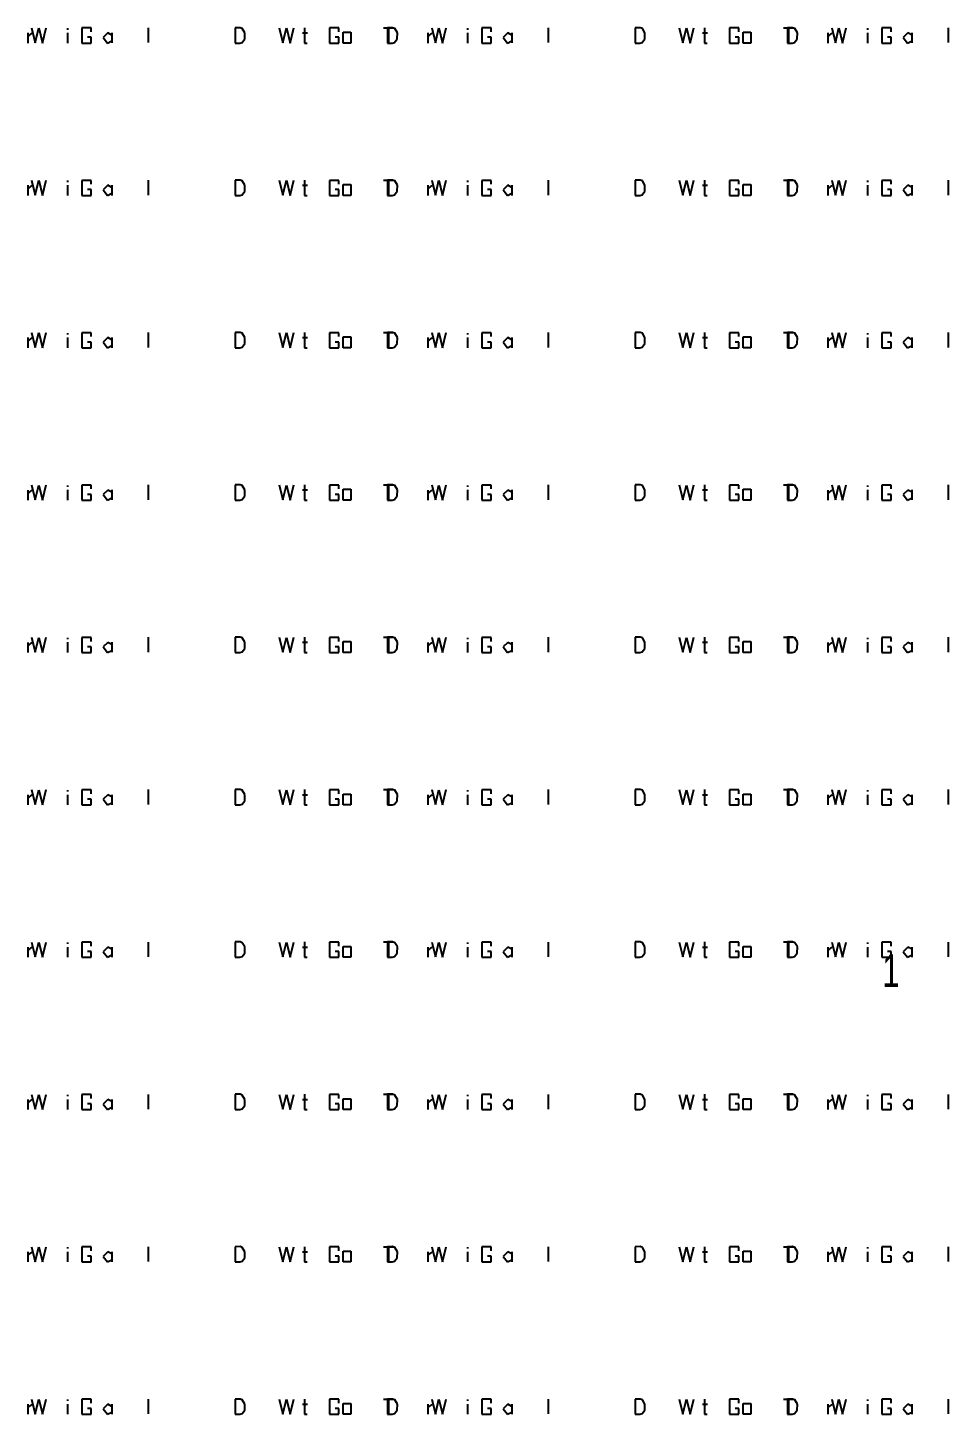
# Model space of a CAD drawing. Header units: millimetres. Extents: x 25 to 194, y 9 to 271.
# Drawn here: x 115.4 to 194.4, y 9.3 to 128.3 of the extents above; entities that cross this region are included whole.
import ezdxf

# ---------------------------------------------------------------- set-up
doc = ezdxf.new("R2010")
doc.units = ezdxf.units.MM
doc.layers.add('Z_entity', color=7, linetype='Continuous')
doc.layers.add('Z_text', color=7, linetype='Continuous')
doc.styles.get("Standard").update_dxf_attribs({"font": 'txt', "height": 1})

msp = doc.modelspace()

# ---------------------------------------------------------------- linework, layer by layer
at = {"color": 28, "true_color": 0x0a0a0a}
for p, q in [((133.59, 128.3), (133.16, 128.3)), ((133.16, 128.3), (133.16, 126.99)), ((133.78, 128.23), (133.59, 128.3)), ((134.01, 127.87), (133.78, 128.23)), ((133.78, 127.04), (134, 127.34)), ((134, 127.34), (134.01, 127.87)), ((136.96, 128.29), (137.27, 127.01)), ((137.27, 127.01), (137.58, 128.28)), ((137.58, 128.28), (137.89, 126.99)), ((137.89, 126.99), (138.2, 128.29)), ((138.94, 127.86), (139.39, 127.86)), ((139.13, 128.3), (139.13, 126.99)), ((142.07, 128.28), (141.28, 128.28)), ((141.28, 128.28), (141.28, 126.99)), ((142.07, 127.48), (141.75, 127.48)), ((142.06, 127.95), (142.07, 128.28)), ((142.06, 126.99), (142.07, 127.48)), ((142.43, 127.92), (143.1, 127.92)), ((142.43, 126.99), (142.43, 127.92)), ((143.1, 127.92), (143.1, 126.99)), ((146.66, 128.3), (146.23, 128.3)), ((146.23, 128.3), (146.23, 126.99)), ((146.86, 128.23), (146.66, 128.3)), ((146.85, 127.04), (147.08, 127.34)), ((147.09, 127.87), (146.86, 128.23)), ((147.08, 127.34), (147.09, 127.87)), ((150.04, 128.29), (150.35, 127.01)), ((150.35, 127.01), (150.66, 128.28)), ((150.66, 128.28), (150.97, 126.99)), ((150.97, 126.99), (151.28, 128.29)), ((155.14, 128.28), (154.35, 128.28)), ((154.35, 128.28), (154.35, 126.99)), ((155.14, 127.48), (154.83, 127.48)), ((155.13, 127.95), (155.14, 128.28)), ((155.13, 126.99), (155.14, 127.48)), ((133.16, 126.99), (133.58, 126.99)), ((133.58, 126.99), (133.78, 127.04)), ((139.13, 126.99), (139.34, 126.99)), ((141.28, 126.99), (142.06, 126.99)), ((143.1, 126.99), (142.43, 126.99)), ((146.23, 126.99), (146.65, 126.99)), ((146.65, 126.99), (146.85, 127.04)), ((154.35, 126.99), (155.13, 126.99)), ((115.71, 115.22), (116.02, 113.93)), ((116.02, 113.93), (116.33, 115.21)), ((116.33, 115.21), (116.64, 113.92)), ((116.64, 113.92), (116.95, 115.22)), ((120.82, 115.2), (120.03, 115.2)), ((120.03, 115.2), (120.03, 113.92)), ((120.82, 114.41), (120.51, 114.41)), ((120.81, 114.87), (120.82, 115.2)), ((120.81, 113.92), (120.82, 114.41)), ((120.03, 113.92), (120.81, 113.92)), ((167.91, 102.16), (167.48, 102.15)), ((167.48, 102.15), (167.48, 100.84)), ((168.11, 102.08), (167.91, 102.16)), ((168.1, 100.9), (168.33, 101.2)), ((168.33, 101.72), (168.11, 102.08)), ((168.33, 101.2), (168.33, 101.72)), ((171.28, 102.14), (171.59, 100.86)), ((171.59, 100.86), (171.9, 102.14)), ((171.9, 102.14), (172.21, 100.85)), ((172.21, 100.85), (172.52, 102.14)), ((173.26, 101.71), (173.71, 101.71)), ((173.45, 102.15), (173.45, 100.84)), ((176.39, 102.13), (175.6, 102.13)), ((175.6, 102.13), (175.6, 100.84)), ((176.39, 101.33), (176.08, 101.33)), ((176.38, 101.8), (176.39, 102.13)), ((176.38, 100.84), (176.39, 101.33)), ((176.75, 101.77), (177.43, 101.77)), ((176.75, 100.84), (176.75, 101.77)), ((177.43, 101.77), (177.43, 100.84)), ((180.56, 102.15), (180.55, 100.84)), ((180.98, 102.16), (180.56, 102.15)), ((181.18, 102.08), (180.98, 102.16)), ((181.17, 100.9), (181.4, 101.2)), ((181.41, 101.72), (181.18, 102.08)), ((181.4, 101.2), (181.41, 101.72)), ((184.36, 102.14), (184.67, 100.86)), ((184.67, 100.86), (184.98, 102.14)), ((184.98, 102.14), (185.29, 100.85)), ((185.29, 100.85), (185.6, 102.14)), ((189.46, 102.13), (188.67, 102.13)), ((188.67, 102.13), (188.67, 100.84)), ((189.46, 101.33), (189.15, 101.33)), ((189.45, 101.8), (189.46, 102.13)), ((189.45, 100.84), (189.46, 101.33)), ((167.48, 100.84), (167.9, 100.84)), ((167.9, 100.84), (168.1, 100.9)), ((173.45, 100.84), (173.66, 100.84)), ((175.6, 100.84), (176.38, 100.84)), ((177.43, 100.84), (176.75, 100.84)), ((180.55, 100.84), (180.97, 100.84)), ((180.97, 100.84), (181.17, 100.9)), ((188.67, 100.84), (189.45, 100.84)), ((133.59, 89.08), (133.16, 89.08)), ((133.16, 89.08), (133.16, 87.77)), ((133.78, 89.01), (133.59, 89.08)), ((134.01, 88.65), (133.78, 89.01)), ((133.78, 87.82), (134, 88.13)), ((134, 88.13), (134.01, 88.65)), ((136.96, 89.07), (137.27, 87.79)), ((137.27, 87.79), (137.58, 89.06)), ((137.58, 89.06), (137.89, 87.77)), ((137.89, 87.77), (138.2, 89.07)), ((138.94, 88.64), (139.39, 88.64)), ((139.13, 89.08), (139.13, 87.77)), ((142.07, 89.06), (141.28, 89.06)), ((141.28, 89.06), (141.28, 87.77)), ((142.07, 88.26), (141.75, 88.26)), ((142.06, 88.73), (142.07, 89.06)), ((142.06, 87.77), (142.07, 88.26)), ((142.43, 88.7), (143.1, 88.7)), ((142.43, 87.77), (142.43, 88.7)), ((143.1, 88.7), (143.1, 87.77)), ((146.66, 89.08), (146.23, 89.08)), ((146.23, 89.08), (146.23, 87.77)), ((146.86, 89.01), (146.66, 89.08)), ((146.85, 87.82), (147.08, 88.13)), ((147.09, 88.65), (146.86, 89.01)), ((147.08, 88.13), (147.09, 88.65)), ((150.04, 89.07), (150.35, 87.79)), ((150.35, 87.79), (150.66, 89.06)), ((150.66, 89.06), (150.97, 87.77)), ((150.97, 87.77), (151.28, 89.07)), ((155.14, 89.06), (154.35, 89.06)), ((154.35, 89.06), (154.35, 87.77)), ((155.14, 88.26), (154.83, 88.26)), ((155.13, 88.73), (155.14, 89.06)), ((155.13, 87.77), (155.14, 88.26)), ((133.16, 87.77), (133.58, 87.77)), ((133.58, 87.77), (133.78, 87.82)), ((139.13, 87.77), (139.34, 87.77)), ((141.28, 87.77), (142.06, 87.77)), ((143.1, 87.77), (142.43, 87.77)), ((146.23, 87.77), (146.65, 87.77)), ((146.65, 87.77), (146.85, 87.82)), ((154.35, 87.77), (155.13, 87.77)), ((115.71, 76), (116.02, 74.71)), ((116.02, 74.71), (116.33, 75.99)), ((116.33, 75.99), (116.64, 74.7)), ((116.64, 74.7), (116.95, 76)), ((120.82, 75.99), (120.03, 75.99)), ((120.03, 75.99), (120.03, 74.7)), ((120.82, 75.19), (120.51, 75.19)), ((120.81, 75.65), (120.82, 75.99)), ((120.81, 74.7), (120.82, 75.19)), ((120.03, 74.7), (120.81, 74.7)), ((167.91, 62.94), (167.48, 62.93)), ((167.48, 62.93), (167.48, 61.62)), ((168.11, 62.87), (167.91, 62.94)), ((168.1, 61.68), (168.33, 61.98)), ((168.33, 62.5), (168.11, 62.87)), ((168.33, 61.98), (168.33, 62.5)), ((171.28, 62.93), (171.59, 61.64)), ((171.59, 61.64), (171.9, 62.92)), ((171.9, 62.92), (172.21, 61.63)), ((172.21, 61.63), (172.52, 62.93)), ((173.26, 62.49), (173.71, 62.49)), ((173.45, 62.93), (173.45, 61.62)), ((176.39, 62.91), (175.6, 62.91)), ((175.6, 62.91), (175.6, 61.62)), ((176.39, 62.12), (176.08, 62.12)), ((176.38, 62.58), (176.39, 62.91)), ((176.38, 61.62), (176.39, 62.12)), ((176.75, 62.55), (177.43, 62.55)), ((176.75, 61.62), (176.75, 62.55)), ((177.43, 62.55), (177.43, 61.62)), ((180.56, 62.93), (180.55, 61.62)), ((180.98, 62.94), (180.56, 62.93)), ((181.18, 62.87), (180.98, 62.94)), ((181.17, 61.68), (181.4, 61.98)), ((181.41, 62.5), (181.18, 62.87)), ((181.4, 61.98), (181.41, 62.5)), ((184.36, 62.93), (184.67, 61.64)), ((184.67, 61.64), (184.98, 62.92)), ((184.98, 62.92), (185.29, 61.63)), ((185.29, 61.63), (185.6, 62.93)), ((189.46, 62.91), (188.67, 62.91)), ((188.67, 62.91), (188.67, 61.62)), ((189.46, 62.12), (189.15, 62.12)), ((189.45, 62.58), (189.46, 62.91)), ((189.45, 61.62), (189.46, 62.12)), ((167.48, 61.62), (167.9, 61.62)), ((167.9, 61.62), (168.1, 61.68)), ((173.45, 61.62), (173.66, 61.62)), ((175.6, 61.62), (176.38, 61.62)), ((177.43, 61.62), (176.75, 61.62)), ((180.55, 61.62), (180.97, 61.62)), ((180.97, 61.62), (181.17, 61.68)), ((188.67, 61.62), (189.45, 61.62)), ((133.59, 49.86), (133.16, 49.86)), ((133.16, 49.86), (133.16, 48.55)), ((133.78, 49.79), (133.59, 49.86)), ((134.01, 49.43), (133.78, 49.79)), ((133.78, 48.6), (134, 48.91)), ((134, 48.91), (134.01, 49.43)), ((136.96, 49.85), (137.27, 48.57)), ((137.27, 48.57), (137.58, 49.84)), ((137.58, 49.84), (137.89, 48.55)), ((137.89, 48.55), (138.2, 49.85)), ((138.94, 49.42), (139.39, 49.42)), ((139.13, 49.86), (139.13, 48.55)), ((142.07, 49.84), (141.28, 49.84)), ((141.28, 49.84), (141.28, 48.55)), ((142.07, 49.04), (141.75, 49.04)), ((142.06, 49.51), (142.07, 49.84)), ((142.06, 48.55), (142.07, 49.04)), ((142.43, 49.48), (143.1, 49.48)), ((142.43, 48.55), (142.43, 49.48)), ((143.1, 49.48), (143.1, 48.55)), ((146.66, 49.86), (146.23, 49.86)), ((146.23, 49.86), (146.23, 48.55)), ((146.86, 49.79), (146.66, 49.86)), ((146.85, 48.6), (147.08, 48.91)), ((147.09, 49.43), (146.86, 49.79)), ((147.08, 48.91), (147.09, 49.43)), ((150.04, 49.85), (150.35, 48.57)), ((150.35, 48.57), (150.66, 49.84)), ((150.66, 49.84), (150.97, 48.55)), ((150.97, 48.55), (151.28, 49.85)), ((155.14, 49.84), (154.35, 49.84)), ((154.35, 49.84), (154.35, 48.55)), ((155.14, 49.04), (154.83, 49.04)), ((155.13, 49.51), (155.14, 49.84)), ((155.13, 48.55), (155.14, 49.04)), ((133.16, 48.55), (133.58, 48.55)), ((133.58, 48.55), (133.78, 48.6)), ((139.13, 48.55), (139.34, 48.55)), ((141.28, 48.55), (142.06, 48.55)), ((143.1, 48.55), (142.43, 48.55)), ((146.23, 48.55), (146.65, 48.55)), ((146.65, 48.55), (146.85, 48.6)), ((154.35, 48.55), (155.13, 48.55)), ((115.71, 36.78), (116.02, 35.5)), ((116.02, 35.5), (116.33, 36.77)), ((116.33, 36.77), (116.64, 35.48)), ((116.64, 35.48), (116.95, 36.78)), ((120.82, 36.77), (120.03, 36.77)), ((120.03, 36.77), (120.03, 35.48)), ((120.82, 35.97), (120.51, 35.97)), ((120.81, 36.44), (120.82, 36.77)), ((120.81, 35.48), (120.82, 35.97)), ((120.03, 35.48), (120.81, 35.48)), ((167.91, 23.72), (167.48, 23.71)), ((167.48, 23.71), (167.48, 22.41)), ((168.11, 23.65), (167.91, 23.72)), ((168.1, 22.46), (168.33, 22.76)), ((168.33, 23.28), (168.11, 23.65)), ((168.33, 22.76), (168.33, 23.28)), ((171.28, 23.71), (171.59, 22.42)), ((171.59, 22.42), (171.9, 23.7)), ((171.9, 23.7), (172.21, 22.41)), ((172.21, 22.41), (172.52, 23.71)), ((173.26, 23.28), (173.71, 23.28)), ((173.45, 23.71), (173.45, 22.41)), ((176.39, 23.69), (175.6, 23.69)), ((175.6, 23.69), (175.6, 22.41)), ((176.39, 22.9), (176.08, 22.9)), ((176.38, 23.36), (176.39, 23.69)), ((176.38, 22.41), (176.39, 22.9)), ((176.75, 23.33), (177.43, 23.33)), ((176.75, 22.41), (176.75, 23.33)), ((177.43, 23.33), (177.43, 22.41)), ((180.56, 23.71), (180.55, 22.41)), ((180.98, 23.72), (180.56, 23.71)), ((181.18, 23.65), (180.98, 23.72)), ((181.17, 22.46), (181.4, 22.76)), ((181.41, 23.28), (181.18, 23.65)), ((181.4, 22.76), (181.41, 23.28)), ((184.36, 23.71), (184.67, 22.42)), ((184.67, 22.42), (184.98, 23.7)), ((184.98, 23.7), (185.29, 22.41)), ((185.29, 22.41), (185.6, 23.71)), ((189.46, 23.69), (188.67, 23.69)), ((188.67, 23.69), (188.67, 22.41)), ((189.46, 22.9), (189.15, 22.9)), ((189.45, 23.36), (189.46, 23.69)), ((189.45, 22.41), (189.46, 22.9)), ((167.48, 22.41), (167.9, 22.41)), ((167.9, 22.41), (168.1, 22.46)), ((173.45, 22.41), (173.66, 22.41)), ((175.6, 22.41), (176.38, 22.41)), ((177.43, 22.41), (176.75, 22.41)), ((180.55, 22.41), (180.97, 22.41)), ((180.97, 22.41), (181.17, 22.46)), ((188.67, 22.41), (189.45, 22.41)), ((133.59, 10.64), (133.16, 10.64)), ((133.16, 10.64), (133.16, 9.33)), ((133.78, 10.57), (133.59, 10.64)), ((134.01, 10.21), (133.78, 10.57)), ((133.78, 9.39), (134, 9.69)), ((134, 9.69), (134.01, 10.21)), ((136.96, 10.63), (137.27, 9.35)), ((137.27, 9.35), (137.58, 10.63)), ((137.58, 10.63), (137.89, 9.33)), ((137.89, 9.33), (138.2, 10.63)), ((138.94, 10.2), (139.39, 10.2)), ((139.13, 10.64), (139.13, 9.33)), ((142.07, 10.62), (141.28, 10.62)), ((141.28, 10.62), (141.28, 9.33)), ((142.07, 9.82), (141.75, 9.82)), ((142.06, 10.29), (142.07, 10.62)), ((142.06, 9.33), (142.07, 9.82)), ((142.43, 10.26), (143.1, 10.26)), ((142.43, 9.33), (142.43, 10.26)), ((143.1, 10.26), (143.1, 9.33)), ((146.66, 10.64), (146.23, 10.64)), ((146.23, 10.64), (146.23, 9.33)), ((146.86, 10.57), (146.66, 10.64)), ((146.85, 9.39), (147.08, 9.69)), ((147.09, 10.21), (146.86, 10.57)), ((147.08, 9.69), (147.09, 10.21)), ((150.04, 10.63), (150.35, 9.35)), ((150.35, 9.35), (150.66, 10.63)), ((150.66, 10.63), (150.97, 9.33)), ((150.97, 9.33), (151.28, 10.63)), ((155.14, 10.62), (154.35, 10.62)), ((154.35, 10.62), (154.35, 9.33)), ((155.14, 9.82), (154.83, 9.82)), ((155.13, 10.29), (155.14, 10.62)), ((155.13, 9.33), (155.14, 9.82)), ((133.16, 9.33), (133.58, 9.33)), ((133.58, 9.33), (133.78, 9.39)), ((139.13, 9.33), (139.34, 9.33)), ((141.28, 9.33), (142.06, 9.33)), ((143.1, 9.33), (142.43, 9.33)), ((146.23, 9.33), (146.65, 9.33)), ((146.65, 9.33), (146.85, 9.39)), ((154.35, 9.33), (155.13, 9.33))]:
    msp.add_line(p, q, dxfattribs=at)
at = {"color": 28, "true_color": 0x0d0d0d}
for p, q in [((180.23, 128.3), (181.09, 128.3)), ((180.66, 128.3), (180.66, 126.99)), ((184.02, 127.85), (184.02, 126.99)), ((184.03, 127.56), (184.39, 127.84)), ((187.44, 127.86), (187.44, 126.99)), ((187.45, 128.13), (187.45, 128.25)), ((190.88, 127.85), (190.49, 127.46)), ((190.49, 127.46), (190.87, 126.99)), ((191.25, 127.67), (190.88, 127.85)), ((191.24, 127.86), (191.24, 127)), ((194.36, 128.29), (194.35, 127.02)), ((190.87, 126.99), (191.25, 127.18)), ((145.91, 115.22), (146.77, 115.22)), ((146.34, 115.22), (146.34, 113.92)), ((149.7, 114.78), (149.7, 113.92)), ((149.71, 114.49), (150.07, 114.76)), ((153.12, 114.78), (153.12, 113.92)), ((153.13, 115.06), (153.13, 115.18)), ((156.56, 114.78), (156.17, 114.39)), ((156.17, 114.39), (156.55, 113.92)), ((156.92, 114.6), (156.56, 114.78)), ((156.92, 114.78), (156.92, 113.92)), ((160.04, 115.22), (160.03, 113.94)), ((156.55, 113.92), (156.92, 114.1)), ((115.37, 101.71), (115.37, 100.84)), ((115.38, 101.42), (115.75, 101.69)), ((118.8, 101.71), (118.8, 100.84)), ((118.81, 101.99), (118.81, 102.1)), ((122.24, 101.71), (121.85, 101.32)), ((121.85, 101.32), (122.23, 100.84)), ((122.6, 101.52), (122.24, 101.71)), ((122.6, 101.71), (122.6, 100.85)), ((125.72, 102.15), (125.71, 100.87)), ((122.23, 100.84), (122.6, 101.03)), ((180.23, 89.08), (181.09, 89.08)), ((180.66, 89.08), (180.66, 87.77)), ((184.02, 88.63), (184.02, 87.77)), ((184.03, 88.34), (184.39, 88.62)), ((187.44, 88.64), (187.44, 87.77)), ((187.45, 88.91), (187.45, 89.03)), ((190.88, 88.63), (190.49, 88.24)), ((190.49, 88.24), (190.87, 87.77)), ((191.25, 88.45), (190.88, 88.63)), ((191.24, 88.64), (191.24, 87.78)), ((194.36, 89.07), (194.35, 87.8)), ((190.87, 87.77), (191.25, 87.96)), ((145.91, 76), (146.77, 76)), ((146.34, 76), (146.34, 74.7)), ((149.7, 75.56), (149.7, 74.7)), ((149.71, 75.27), (150.07, 75.55)), ((153.12, 75.57), (153.12, 74.7)), ((153.13, 75.84), (153.13, 75.96)), ((156.56, 75.56), (156.17, 75.17)), ((156.17, 75.17), (156.55, 74.7)), ((156.92, 75.38), (156.56, 75.56)), ((156.92, 75.57), (156.92, 74.71)), ((160.04, 76), (160.03, 74.72)), ((156.55, 74.7), (156.92, 74.88)), ((115.37, 62.49), (115.37, 61.62)), ((115.38, 62.2), (115.75, 62.47)), ((118.8, 62.49), (118.8, 61.62)), ((118.81, 62.77), (118.81, 62.88)), ((122.24, 62.49), (121.85, 62.1)), ((121.85, 62.1), (122.23, 61.62)), ((122.6, 62.3), (122.24, 62.49)), ((122.6, 62.49), (122.6, 61.63)), ((125.72, 62.93), (125.71, 61.65)), ((122.23, 61.62), (122.6, 61.81)), ((180.23, 49.86), (181.09, 49.86)), ((180.66, 49.86), (180.66, 48.55)), ((184.02, 49.41), (184.02, 48.55)), ((184.03, 49.12), (184.39, 49.4)), ((187.44, 49.42), (187.44, 48.55)), ((187.45, 49.69), (187.45, 49.81)), ((190.88, 49.41), (190.49, 49.02)), ((190.49, 49.02), (190.87, 48.55)), ((191.25, 49.23), (190.88, 49.41)), ((191.24, 49.42), (191.24, 48.56)), ((194.36, 49.85), (194.35, 48.58)), ((190.87, 48.55), (191.25, 48.74)), ((145.91, 36.79), (146.77, 36.79)), ((146.34, 36.79), (146.34, 35.48)), ((149.7, 36.34), (149.7, 35.48)), ((149.71, 36.05), (150.07, 36.33)), ((153.12, 36.35), (153.12, 35.48)), ((153.13, 36.62), (153.13, 36.74)), ((156.56, 36.34), (156.17, 35.95)), ((156.17, 35.95), (156.55, 35.48)), ((156.92, 36.16), (156.56, 36.34)), ((156.92, 36.35), (156.92, 35.49)), ((160.04, 36.78), (160.03, 35.51)), ((156.55, 35.48), (156.92, 35.67)), ((115.37, 23.27), (115.37, 22.41)), ((115.38, 22.98), (115.75, 23.25)), ((118.8, 23.27), (118.8, 22.41)), ((118.81, 23.55), (118.81, 23.66)), ((122.24, 23.27), (121.85, 22.88)), ((121.85, 22.88), (122.23, 22.41)), ((122.6, 23.09), (122.24, 23.27)), ((122.6, 23.27), (122.6, 22.41)), ((125.72, 23.71), (125.71, 22.43)), ((122.23, 22.41), (122.6, 22.59)), ((180.23, 10.64), (181.09, 10.64)), ((180.66, 10.64), (180.66, 9.33)), ((184.02, 10.2), (184.02, 9.33)), ((184.03, 9.91), (184.39, 10.18)), ((187.44, 10.2), (187.44, 9.33)), ((187.45, 10.48), (187.45, 10.59)), ((190.88, 10.2), (190.49, 9.8)), ((190.49, 9.8), (190.87, 9.33)), ((190.87, 9.33), (191.25, 9.52)), ((191.25, 10.01), (190.88, 10.2)), ((191.24, 10.2), (191.24, 9.34)), ((194.36, 10.64), (194.35, 9.36))]:
    msp.add_line(p, q, dxfattribs=at)
at = {"layer": 'Z_entity', "color": 28, "true_color": 0x0e0e0e}
for p, q in [((115.71, 128.29), (116.02, 127.01)), ((116.02, 127.01), (116.33, 128.28)), ((116.33, 128.28), (116.64, 126.99)), ((116.64, 126.99), (116.95, 128.29)), ((120.82, 128.28), (120.03, 128.28)), ((120.03, 128.28), (120.03, 126.99)), ((120.82, 127.48), (120.51, 127.48)), ((120.81, 127.95), (120.82, 128.28)), ((120.81, 126.99), (120.82, 127.48)), ((120.03, 126.99), (120.81, 126.99)), ((167.91, 115.23), (167.48, 115.22)), ((167.48, 115.22), (167.48, 113.92)), ((168.11, 115.16), (167.91, 115.23)), ((168.1, 113.97), (168.33, 114.27)), ((168.33, 114.79), (168.11, 115.16)), ((168.33, 114.27), (168.33, 114.79)), ((171.28, 115.22), (171.59, 113.93)), ((171.59, 113.93), (171.9, 115.21)), ((171.9, 115.21), (172.21, 113.92)), ((172.21, 113.92), (172.52, 115.22)), ((173.26, 114.79), (173.71, 114.79)), ((173.45, 115.22), (173.45, 113.92)), ((176.39, 115.2), (175.6, 115.2)), ((175.6, 115.2), (175.6, 113.92)), ((176.39, 114.41), (176.08, 114.41)), ((176.38, 114.87), (176.39, 115.2)), ((176.38, 113.92), (176.39, 114.41)), ((176.75, 114.84), (177.43, 114.84)), ((176.75, 113.92), (176.75, 114.84)), ((177.43, 114.84), (177.43, 113.92)), ((180.56, 115.22), (180.55, 113.92)), ((180.98, 115.23), (180.56, 115.22)), ((181.18, 115.16), (180.98, 115.23)), ((181.17, 113.97), (181.4, 114.27)), ((181.41, 114.79), (181.18, 115.16)), ((181.4, 114.27), (181.41, 114.79)), ((184.36, 115.22), (184.67, 113.93)), ((184.67, 113.93), (184.98, 115.21)), ((184.98, 115.21), (185.29, 113.92)), ((185.29, 113.92), (185.6, 115.22)), ((189.46, 115.2), (188.67, 115.2)), ((188.67, 115.2), (188.67, 113.92)), ((189.46, 114.41), (189.15, 114.41)), ((189.45, 114.87), (189.46, 115.2)), ((189.45, 113.92), (189.46, 114.41)), ((167.48, 113.92), (167.9, 113.92)), ((167.9, 113.92), (168.1, 113.97)), ((173.45, 113.92), (173.66, 113.92)), ((175.6, 113.92), (176.38, 113.92)), ((177.43, 113.92), (176.75, 113.92)), ((180.55, 113.92), (180.97, 113.92)), ((180.97, 113.92), (181.17, 113.97)), ((188.67, 113.92), (189.45, 113.92)), ((133.59, 102.16), (133.16, 102.15)), ((133.16, 102.15), (133.16, 100.84)), ((133.78, 102.08), (133.59, 102.16)), ((134.01, 101.72), (133.78, 102.08)), ((133.78, 100.9), (134, 101.2)), ((134, 101.2), (134.01, 101.72)), ((136.96, 102.14), (137.27, 100.86)), ((137.27, 100.86), (137.58, 102.14)), ((137.58, 102.14), (137.89, 100.85)), ((137.89, 100.85), (138.2, 102.14)), ((138.94, 101.71), (139.39, 101.71)), ((139.13, 102.15), (139.13, 100.84)), ((142.07, 102.13), (141.28, 102.13)), ((141.28, 102.13), (141.28, 100.84)), ((142.07, 101.33), (141.75, 101.33)), ((142.06, 101.8), (142.07, 102.13)), ((142.06, 100.84), (142.07, 101.33)), ((142.43, 101.77), (143.1, 101.77)), ((142.43, 100.84), (142.43, 101.77)), ((143.1, 101.77), (143.1, 100.84)), ((146.66, 102.16), (146.23, 102.15)), ((146.23, 102.15), (146.23, 100.84)), ((146.86, 102.08), (146.66, 102.16)), ((146.85, 100.9), (147.08, 101.2)), ((147.09, 101.72), (146.86, 102.08)), ((147.08, 101.2), (147.09, 101.72)), ((150.04, 102.14), (150.35, 100.86)), ((150.35, 100.86), (150.66, 102.14)), ((150.66, 102.14), (150.97, 100.85)), ((150.97, 100.85), (151.28, 102.14)), ((155.14, 102.13), (154.35, 102.13)), ((154.35, 102.13), (154.35, 100.84)), ((155.14, 101.33), (154.83, 101.33)), ((155.13, 101.8), (155.14, 102.13)), ((155.13, 100.84), (155.14, 101.33)), ((133.16, 100.84), (133.58, 100.84)), ((133.58, 100.84), (133.78, 100.9)), ((139.13, 100.84), (139.34, 100.84)), ((141.28, 100.84), (142.06, 100.84)), ((143.1, 100.84), (142.43, 100.84)), ((146.23, 100.84), (146.65, 100.84)), ((146.65, 100.84), (146.85, 100.9)), ((154.35, 100.84), (155.13, 100.84)), ((115.71, 89.07), (116.02, 87.79)), ((116.02, 87.79), (116.33, 89.06)), ((116.33, 89.06), (116.64, 87.77)), ((116.64, 87.77), (116.95, 89.07)), ((120.82, 89.06), (120.03, 89.06)), ((120.03, 89.06), (120.03, 87.77)), ((120.82, 88.26), (120.51, 88.26)), ((120.81, 88.73), (120.82, 89.06)), ((120.81, 87.77), (120.82, 88.26)), ((120.03, 87.77), (120.81, 87.77)), ((167.91, 76.01), (167.48, 76)), ((167.48, 76), (167.48, 74.7)), ((168.11, 75.94), (167.91, 76.01)), ((168.1, 74.75), (168.33, 75.05)), ((168.33, 75.57), (168.11, 75.94)), ((168.33, 75.05), (168.33, 75.57)), ((171.28, 76), (171.59, 74.71)), ((171.59, 74.71), (171.9, 75.99)), ((171.9, 75.99), (172.21, 74.7)), ((172.21, 74.7), (172.52, 76)), ((173.26, 75.57), (173.71, 75.57)), ((173.45, 76), (173.45, 74.7)), ((176.39, 75.99), (175.6, 75.99)), ((175.6, 75.99), (175.6, 74.7)), ((176.39, 75.19), (176.08, 75.19)), ((176.38, 75.65), (176.39, 75.99)), ((176.38, 74.7), (176.39, 75.19)), ((176.75, 75.63), (177.43, 75.63)), ((176.75, 74.7), (176.75, 75.63)), ((177.43, 75.63), (177.43, 74.7)), ((180.56, 76), (180.55, 74.7)), ((180.98, 76.01), (180.56, 76)), ((181.18, 75.94), (180.98, 76.01)), ((181.17, 74.75), (181.4, 75.05)), ((181.41, 75.57), (181.18, 75.94)), ((181.4, 75.05), (181.41, 75.57)), ((184.36, 76), (184.67, 74.71)), ((184.67, 74.71), (184.98, 75.99)), ((184.98, 75.99), (185.29, 74.7)), ((185.29, 74.7), (185.6, 76)), ((189.46, 75.99), (188.67, 75.99)), ((188.67, 75.99), (188.67, 74.7)), ((189.46, 75.19), (189.15, 75.19)), ((189.45, 75.65), (189.46, 75.99)), ((189.45, 74.7), (189.46, 75.19)), ((167.48, 74.7), (167.9, 74.7)), ((167.9, 74.7), (168.1, 74.75)), ((173.45, 74.7), (173.66, 74.7)), ((175.6, 74.7), (176.38, 74.7)), ((177.43, 74.7), (176.75, 74.7)), ((180.55, 74.7), (180.97, 74.7)), ((180.97, 74.7), (181.17, 74.75)), ((188.67, 74.7), (189.45, 74.7)), ((133.59, 62.94), (133.16, 62.93)), ((133.16, 62.93), (133.16, 61.62)), ((133.78, 62.87), (133.59, 62.94)), ((134.01, 62.5), (133.78, 62.87)), ((133.78, 61.68), (134, 61.98)), ((134, 61.98), (134.01, 62.5)), ((136.96, 62.93), (137.27, 61.64)), ((137.27, 61.64), (137.58, 62.92)), ((137.58, 62.92), (137.89, 61.63)), ((137.89, 61.63), (138.2, 62.93)), ((138.94, 62.49), (139.39, 62.49)), ((139.13, 62.93), (139.13, 61.62)), ((142.07, 62.91), (141.28, 62.91)), ((141.28, 62.91), (141.28, 61.62)), ((142.07, 62.12), (141.75, 62.12)), ((142.06, 62.58), (142.07, 62.91)), ((142.06, 61.62), (142.07, 62.12)), ((142.43, 62.55), (143.1, 62.55)), ((142.43, 61.62), (142.43, 62.55)), ((143.1, 62.55), (143.1, 61.62)), ((146.66, 62.94), (146.23, 62.93)), ((146.23, 62.93), (146.23, 61.62)), ((146.86, 62.87), (146.66, 62.94)), ((146.85, 61.68), (147.08, 61.98)), ((147.09, 62.5), (146.86, 62.87)), ((147.08, 61.98), (147.09, 62.5)), ((150.04, 62.93), (150.35, 61.64)), ((150.35, 61.64), (150.66, 62.92)), ((150.66, 62.92), (150.97, 61.63)), ((150.97, 61.63), (151.28, 62.93)), ((155.14, 62.91), (154.35, 62.91)), ((154.35, 62.91), (154.35, 61.62)), ((155.14, 62.12), (154.83, 62.12)), ((155.13, 62.58), (155.14, 62.91)), ((155.13, 61.62), (155.14, 62.12)), ((133.16, 61.62), (133.58, 61.62)), ((133.58, 61.62), (133.78, 61.68)), ((139.13, 61.62), (139.34, 61.62)), ((141.28, 61.62), (142.06, 61.62)), ((143.1, 61.62), (142.43, 61.62)), ((146.23, 61.62), (146.65, 61.62)), ((146.65, 61.62), (146.85, 61.68)), ((154.35, 61.62), (155.13, 61.62)), ((115.71, 49.85), (116.02, 48.57)), ((116.02, 48.57), (116.33, 49.84)), ((116.33, 49.84), (116.64, 48.55)), ((116.64, 48.55), (116.95, 49.85)), ((120.82, 49.84), (120.03, 49.84)), ((120.03, 49.84), (120.03, 48.55)), ((120.82, 49.04), (120.51, 49.04)), ((120.81, 49.51), (120.82, 49.84)), ((120.81, 48.55), (120.82, 49.04)), ((120.03, 48.55), (120.81, 48.55)), ((167.91, 36.79), (167.48, 36.79)), ((167.48, 36.79), (167.48, 35.48)), ((168.11, 36.72), (167.91, 36.79)), ((168.1, 35.53), (168.33, 35.83)), ((168.33, 36.35), (168.11, 36.72)), ((168.33, 35.83), (168.33, 36.35)), ((171.28, 36.78), (171.59, 35.5)), ((171.59, 35.5), (171.9, 36.77)), ((171.9, 36.77), (172.21, 35.48)), ((172.21, 35.48), (172.52, 36.78)), ((173.26, 36.35), (173.71, 36.35)), ((173.45, 36.79), (173.45, 35.48)), ((176.39, 36.77), (175.6, 36.77)), ((175.6, 36.77), (175.6, 35.48)), ((176.39, 35.97), (176.08, 35.97)), ((176.38, 36.44), (176.39, 36.77)), ((176.38, 35.48), (176.39, 35.97)), ((176.75, 36.41), (177.43, 36.41)), ((176.75, 35.48), (176.75, 36.41)), ((177.43, 36.41), (177.43, 35.48)), ((180.56, 36.79), (180.55, 35.48)), ((180.98, 36.79), (180.56, 36.79)), ((181.18, 36.72), (180.98, 36.79)), ((181.17, 35.53), (181.4, 35.83)), ((181.41, 36.35), (181.18, 36.72)), ((181.4, 35.83), (181.41, 36.35)), ((184.36, 36.78), (184.67, 35.5)), ((184.67, 35.5), (184.98, 36.77)), ((184.98, 36.77), (185.29, 35.48)), ((185.29, 35.48), (185.6, 36.78)), ((189.46, 36.77), (188.67, 36.77)), ((188.67, 36.77), (188.67, 35.48)), ((189.46, 35.97), (189.15, 35.97)), ((189.45, 36.44), (189.46, 36.77)), ((189.45, 35.48), (189.46, 35.97)), ((167.48, 35.48), (167.9, 35.48)), ((167.9, 35.48), (168.1, 35.53)), ((173.45, 35.48), (173.66, 35.48)), ((175.6, 35.48), (176.38, 35.48)), ((177.43, 35.48), (176.75, 35.48)), ((180.55, 35.48), (180.97, 35.48)), ((180.97, 35.48), (181.17, 35.53)), ((188.67, 35.48), (189.45, 35.48)), ((133.59, 23.72), (133.16, 23.71)), ((133.16, 23.71), (133.16, 22.41)), ((133.78, 23.65), (133.59, 23.72)), ((134.01, 23.28), (133.78, 23.65)), ((133.78, 22.46), (134, 22.76)), ((134, 22.76), (134.01, 23.28)), ((136.96, 23.71), (137.27, 22.42)), ((137.27, 22.42), (137.58, 23.7)), ((137.58, 23.7), (137.89, 22.41)), ((137.89, 22.41), (138.2, 23.71)), ((138.94, 23.28), (139.39, 23.28)), ((139.13, 23.71), (139.13, 22.41)), ((142.07, 23.69), (141.28, 23.69)), ((141.28, 23.69), (141.28, 22.41)), ((142.07, 22.9), (141.75, 22.9)), ((142.06, 23.36), (142.07, 23.69)), ((142.06, 22.41), (142.07, 22.9)), ((142.43, 23.33), (143.1, 23.33)), ((142.43, 22.41), (142.43, 23.33)), ((143.1, 23.33), (143.1, 22.41)), ((146.66, 23.72), (146.23, 23.71)), ((146.23, 23.71), (146.23, 22.41)), ((146.86, 23.65), (146.66, 23.72)), ((146.85, 22.46), (147.08, 22.76)), ((147.09, 23.28), (146.86, 23.65)), ((147.08, 22.76), (147.09, 23.28)), ((150.04, 23.71), (150.35, 22.42)), ((150.35, 22.42), (150.66, 23.7)), ((150.66, 23.7), (150.97, 22.41)), ((150.97, 22.41), (151.28, 23.71)), ((155.14, 23.69), (154.35, 23.69)), ((154.35, 23.69), (154.35, 22.41)), ((155.14, 22.9), (154.83, 22.9)), ((155.13, 23.36), (155.14, 23.69)), ((155.13, 22.41), (155.14, 22.9)), ((133.16, 22.41), (133.58, 22.41)), ((133.58, 22.41), (133.78, 22.46)), ((139.13, 22.41), (139.34, 22.41)), ((141.28, 22.41), (142.06, 22.41)), ((143.1, 22.41), (142.43, 22.41)), ((146.23, 22.41), (146.65, 22.41)), ((146.65, 22.41), (146.85, 22.46)), ((154.35, 22.41), (155.13, 22.41)), ((115.71, 10.63), (116.02, 9.35)), ((116.02, 9.35), (116.33, 10.63)), ((116.33, 10.63), (116.64, 9.33)), ((116.64, 9.33), (116.95, 10.63)), ((120.82, 10.62), (120.03, 10.62)), ((120.03, 10.62), (120.03, 9.33)), ((120.82, 9.82), (120.51, 9.82)), ((120.81, 10.29), (120.82, 10.62)), ((120.81, 9.33), (120.82, 9.82)), ((120.03, 9.33), (120.81, 9.33))]:
    msp.add_line(p, q, dxfattribs=at)
at = {"layer": 'Z_entity', "color": 28, "true_color": 0x0b0b0b}
for p, q in [((145.91, 128.3), (146.77, 128.3)), ((146.34, 128.3), (146.34, 126.99)), ((149.7, 127.85), (149.7, 126.99)), ((149.71, 127.56), (150.07, 127.84)), ((153.12, 127.86), (153.12, 126.99)), ((153.13, 128.13), (153.13, 128.25)), ((156.56, 127.85), (156.17, 127.46)), ((156.17, 127.46), (156.55, 126.99)), ((156.92, 127.67), (156.56, 127.85)), ((156.92, 127.86), (156.92, 127)), ((160.04, 128.29), (160.03, 127.02)), ((156.55, 126.99), (156.92, 127.18)), ((115.37, 114.78), (115.37, 113.92)), ((115.38, 114.49), (115.75, 114.76)), ((118.8, 114.78), (118.8, 113.92)), ((118.81, 115.06), (118.81, 115.18)), ((122.24, 114.78), (121.85, 114.39)), ((121.85, 114.39), (122.23, 113.92)), ((122.6, 114.6), (122.24, 114.78)), ((122.6, 114.78), (122.6, 113.92)), ((125.72, 115.22), (125.71, 113.94)), ((122.23, 113.92), (122.6, 114.1)), ((180.23, 102.15), (181.09, 102.15)), ((180.66, 102.15), (180.66, 100.84)), ((184.02, 101.71), (184.02, 100.84)), ((184.03, 101.42), (184.39, 101.69)), ((187.44, 101.71), (187.44, 100.84)), ((187.45, 101.99), (187.45, 102.1)), ((190.88, 101.71), (190.49, 101.32)), ((190.49, 101.32), (190.87, 100.84)), ((191.25, 101.52), (190.88, 101.71)), ((191.24, 101.71), (191.24, 100.85)), ((194.36, 102.15), (194.35, 100.87)), ((190.87, 100.84), (191.25, 101.03)), ((145.91, 89.08), (146.77, 89.08)), ((146.34, 89.08), (146.34, 87.77)), ((149.7, 88.63), (149.7, 87.77)), ((149.71, 88.34), (150.07, 88.62)), ((153.12, 88.64), (153.12, 87.77)), ((153.13, 88.91), (153.13, 89.03)), ((156.56, 88.63), (156.17, 88.24)), ((156.17, 88.24), (156.55, 87.77)), ((156.92, 88.45), (156.56, 88.63)), ((156.92, 88.64), (156.92, 87.78)), ((160.04, 89.07), (160.03, 87.8)), ((156.55, 87.77), (156.92, 87.96)), ((115.37, 75.56), (115.37, 74.7)), ((115.38, 75.27), (115.75, 75.55)), ((118.8, 75.57), (118.8, 74.7)), ((118.81, 75.84), (118.81, 75.96)), ((122.24, 75.56), (121.85, 75.17)), ((121.85, 75.17), (122.23, 74.7)), ((122.6, 75.38), (122.24, 75.56)), ((122.6, 75.57), (122.6, 74.71)), ((125.72, 76), (125.71, 74.72)), ((122.23, 74.7), (122.6, 74.88)), ((180.23, 62.93), (181.09, 62.93)), ((180.66, 62.93), (180.66, 61.62)), ((184.02, 62.49), (184.02, 61.62)), ((184.03, 62.2), (184.39, 62.47)), ((187.44, 62.49), (187.44, 61.62)), ((187.45, 62.77), (187.45, 62.88)), ((190.88, 62.49), (190.49, 62.1)), ((190.49, 62.1), (190.87, 61.62)), ((191.25, 62.3), (190.88, 62.49)), ((191.24, 62.49), (191.24, 61.63)), ((194.36, 62.93), (194.35, 61.65)), ((190.87, 61.62), (191.25, 61.81)), ((145.91, 49.86), (146.77, 49.86)), ((146.34, 49.86), (146.34, 48.55)), ((149.7, 49.41), (149.7, 48.55)), ((149.71, 49.12), (150.07, 49.4)), ((153.12, 49.42), (153.12, 48.55)), ((153.13, 49.69), (153.13, 49.81)), ((156.56, 49.41), (156.17, 49.02)), ((156.17, 49.02), (156.55, 48.55)), ((156.92, 49.23), (156.56, 49.41)), ((156.92, 49.42), (156.92, 48.56)), ((160.04, 49.85), (160.03, 48.58)), ((156.55, 48.55), (156.92, 48.74)), ((115.37, 36.34), (115.37, 35.48)), ((115.38, 36.05), (115.75, 36.33)), ((118.8, 36.35), (118.8, 35.48)), ((118.81, 36.62), (118.81, 36.74)), ((122.24, 36.34), (121.85, 35.95)), ((121.85, 35.95), (122.23, 35.48)), ((122.6, 36.16), (122.24, 36.34)), ((122.6, 36.35), (122.6, 35.49)), ((125.72, 36.78), (125.71, 35.51)), ((122.23, 35.48), (122.6, 35.67)), ((180.23, 23.71), (181.09, 23.71)), ((180.66, 23.71), (180.66, 22.41)), ((184.02, 23.27), (184.02, 22.41)), ((184.03, 22.98), (184.39, 23.25)), ((187.44, 23.27), (187.44, 22.41)), ((187.45, 23.55), (187.45, 23.66)), ((190.88, 23.27), (190.49, 22.88)), ((190.49, 22.88), (190.87, 22.41)), ((191.25, 23.09), (190.88, 23.27)), ((191.24, 23.27), (191.24, 22.41)), ((194.36, 23.71), (194.35, 22.43)), ((190.87, 22.41), (191.25, 22.59)), ((145.91, 10.64), (146.77, 10.64)), ((146.34, 10.64), (146.34, 9.33)), ((149.7, 10.2), (149.7, 9.33)), ((149.71, 9.91), (150.07, 10.18)), ((153.12, 10.2), (153.12, 9.33)), ((153.13, 10.48), (153.13, 10.59)), ((156.56, 10.2), (156.17, 9.8)), ((156.17, 9.8), (156.55, 9.33)), ((156.55, 9.33), (156.92, 9.52)), ((156.92, 10.01), (156.56, 10.2)), ((156.92, 10.2), (156.92, 9.34)), ((160.04, 10.64), (160.03, 9.36))]:
    msp.add_line(p, q, dxfattribs=at)
at = {"layer": 'Z_text', "color": 250, "true_color": 0x0f0f0f}
for p, q in [((115.37, 127.85), (115.37, 126.99)), ((115.38, 127.56), (115.75, 127.84)), ((118.8, 127.86), (118.8, 126.99)), ((118.81, 128.13), (118.81, 128.25)), ((122.24, 127.85), (121.85, 127.46)), ((121.85, 127.46), (122.23, 126.99)), ((122.6, 127.67), (122.24, 127.85)), ((122.6, 127.86), (122.6, 127)), ((125.72, 128.29), (125.71, 127.02)), ((122.23, 126.99), (122.6, 127.18)), ((180.23, 115.22), (181.09, 115.22)), ((180.66, 115.22), (180.66, 113.92)), ((184.02, 114.78), (184.02, 113.92)), ((184.03, 114.49), (184.39, 114.76)), ((187.44, 114.78), (187.44, 113.92)), ((187.45, 115.06), (187.45, 115.18)), ((190.88, 114.78), (190.49, 114.39)), ((190.49, 114.39), (190.87, 113.92)), ((191.25, 114.6), (190.88, 114.78)), ((191.24, 114.78), (191.24, 113.92)), ((194.36, 115.22), (194.35, 113.94)), ((190.87, 113.92), (191.25, 114.1)), ((145.91, 102.15), (146.77, 102.15)), ((146.34, 102.15), (146.34, 100.84)), ((149.7, 101.71), (149.7, 100.84)), ((149.71, 101.42), (150.07, 101.69)), ((153.12, 101.71), (153.12, 100.84)), ((153.13, 101.99), (153.13, 102.1)), ((156.56, 101.71), (156.17, 101.32)), ((156.17, 101.32), (156.55, 100.84)), ((156.92, 101.52), (156.56, 101.71)), ((156.92, 101.71), (156.92, 100.85)), ((160.04, 102.15), (160.03, 100.87)), ((156.55, 100.84), (156.92, 101.03)), ((115.37, 88.63), (115.37, 87.77)), ((115.38, 88.34), (115.75, 88.62)), ((118.8, 88.64), (118.8, 87.77)), ((118.81, 88.91), (118.81, 89.03)), ((122.24, 88.63), (121.85, 88.24)), ((121.85, 88.24), (122.23, 87.77)), ((122.6, 88.45), (122.24, 88.63)), ((122.6, 88.64), (122.6, 87.78)), ((125.72, 89.07), (125.71, 87.8)), ((122.23, 87.77), (122.6, 87.96)), ((180.23, 76), (181.09, 76)), ((180.66, 76), (180.66, 74.7)), ((184.02, 75.56), (184.02, 74.7)), ((184.03, 75.27), (184.39, 75.55)), ((187.44, 75.57), (187.44, 74.7)), ((187.45, 75.84), (187.45, 75.96)), ((190.88, 75.56), (190.49, 75.17)), ((190.49, 75.17), (190.87, 74.7)), ((191.25, 75.38), (190.88, 75.56)), ((191.24, 75.57), (191.24, 74.71)), ((194.36, 76), (194.35, 74.72)), ((190.87, 74.7), (191.25, 74.88)), ((145.91, 62.93), (146.77, 62.93)), ((146.34, 62.93), (146.34, 61.62)), ((149.7, 62.49), (149.7, 61.62)), ((149.71, 62.2), (150.07, 62.47)), ((153.12, 62.49), (153.12, 61.62)), ((153.13, 62.77), (153.13, 62.88)), ((156.56, 62.49), (156.17, 62.1)), ((156.17, 62.1), (156.55, 61.62)), ((156.92, 62.3), (156.56, 62.49)), ((156.92, 62.49), (156.92, 61.63)), ((160.04, 62.93), (160.03, 61.65)), ((156.55, 61.62), (156.92, 61.81)), ((115.37, 49.41), (115.37, 48.55)), ((115.38, 49.12), (115.75, 49.4)), ((118.8, 49.42), (118.8, 48.55)), ((118.81, 49.69), (118.81, 49.81)), ((122.24, 49.41), (121.85, 49.02)), ((121.85, 49.02), (122.23, 48.55)), ((122.6, 49.23), (122.24, 49.41)), ((122.6, 49.42), (122.6, 48.56)), ((125.72, 49.85), (125.71, 48.58)), ((122.23, 48.55), (122.6, 48.74)), ((180.23, 36.79), (181.09, 36.79)), ((180.66, 36.79), (180.66, 35.48)), ((184.02, 36.34), (184.02, 35.48)), ((184.03, 36.05), (184.39, 36.33)), ((187.44, 36.35), (187.44, 35.48)), ((187.45, 36.62), (187.45, 36.74)), ((190.88, 36.34), (190.49, 35.95)), ((190.49, 35.95), (190.87, 35.48)), ((191.25, 36.16), (190.88, 36.34)), ((191.24, 36.35), (191.24, 35.49)), ((194.36, 36.78), (194.35, 35.51)), ((190.87, 35.48), (191.25, 35.67)), ((145.91, 23.71), (146.77, 23.71)), ((146.34, 23.71), (146.34, 22.41)), ((149.7, 23.27), (149.7, 22.41)), ((149.71, 22.98), (150.07, 23.25)), ((153.12, 23.27), (153.12, 22.41)), ((153.13, 23.55), (153.13, 23.66)), ((156.56, 23.27), (156.17, 22.88)), ((156.17, 22.88), (156.55, 22.41)), ((156.92, 23.09), (156.56, 23.27)), ((156.92, 23.27), (156.92, 22.41)), ((160.04, 23.71), (160.03, 22.43)), ((156.55, 22.41), (156.92, 22.59)), ((115.37, 10.2), (115.37, 9.33)), ((115.38, 9.91), (115.75, 10.18)), ((118.8, 10.2), (118.8, 9.33)), ((118.81, 10.48), (118.81, 10.59)), ((122.24, 10.2), (121.85, 9.8)), ((121.85, 9.8), (122.23, 9.33)), ((122.23, 9.33), (122.6, 9.52)), ((122.6, 10.01), (122.24, 10.2)), ((122.6, 10.2), (122.6, 9.34)), ((125.72, 10.64), (125.71, 9.36))]:
    msp.add_line(p, q, dxfattribs=at)
at = {"layer": 'Z_text', "color": 28, "true_color": 0x0c0c0c}
for p, q in [((167.91, 128.3), (167.48, 128.3)), ((167.48, 128.3), (167.48, 126.99)), ((168.11, 128.23), (167.91, 128.3)), ((168.1, 127.04), (168.33, 127.34)), ((168.33, 127.87), (168.11, 128.23)), ((168.33, 127.34), (168.33, 127.87)), ((171.28, 128.29), (171.59, 127.01)), ((171.59, 127.01), (171.9, 128.28)), ((171.9, 128.28), (172.21, 126.99)), ((172.21, 126.99), (172.52, 128.29)), ((173.26, 127.86), (173.71, 127.86)), ((173.45, 128.3), (173.45, 126.99)), ((176.39, 128.28), (175.6, 128.28)), ((175.6, 128.28), (175.6, 126.99)), ((176.39, 127.48), (176.08, 127.48)), ((176.38, 127.95), (176.39, 128.28)), ((176.38, 126.99), (176.39, 127.48)), ((176.75, 127.92), (177.43, 127.92)), ((176.75, 126.99), (176.75, 127.92)), ((177.43, 127.92), (177.43, 126.99)), ((180.56, 128.3), (180.55, 126.99)), ((180.98, 128.3), (180.56, 128.3)), ((181.18, 128.23), (180.98, 128.3)), ((181.17, 127.04), (181.4, 127.34)), ((181.41, 127.87), (181.18, 128.23)), ((181.4, 127.34), (181.41, 127.87)), ((184.36, 128.29), (184.67, 127.01)), ((184.67, 127.01), (184.98, 128.28)), ((184.98, 128.28), (185.29, 126.99)), ((185.29, 126.99), (185.6, 128.29)), ((189.46, 128.28), (188.67, 128.28)), ((188.67, 128.28), (188.67, 126.99)), ((189.46, 127.48), (189.15, 127.48)), ((189.45, 127.95), (189.46, 128.28)), ((189.45, 126.99), (189.46, 127.48)), ((167.48, 126.99), (167.9, 126.99)), ((167.9, 126.99), (168.1, 127.04)), ((173.45, 126.99), (173.66, 126.99)), ((175.6, 126.99), (176.38, 126.99)), ((177.43, 126.99), (176.75, 126.99)), ((180.55, 126.99), (180.97, 126.99)), ((180.97, 126.99), (181.17, 127.04)), ((188.67, 126.99), (189.45, 126.99)), ((133.59, 115.23), (133.16, 115.22)), ((133.16, 115.22), (133.16, 113.92)), ((133.78, 115.16), (133.59, 115.23)), ((134.01, 114.79), (133.78, 115.16)), ((133.78, 113.97), (134, 114.27)), ((134, 114.27), (134.01, 114.79)), ((136.96, 115.22), (137.27, 113.93)), ((137.27, 113.93), (137.58, 115.21)), ((137.58, 115.21), (137.89, 113.92)), ((137.89, 113.92), (138.2, 115.22)), ((138.94, 114.79), (139.39, 114.79)), ((139.13, 115.22), (139.13, 113.92)), ((142.07, 115.2), (141.28, 115.2)), ((141.28, 115.2), (141.28, 113.92)), ((142.07, 114.41), (141.75, 114.41)), ((142.06, 114.87), (142.07, 115.2)), ((142.06, 113.92), (142.07, 114.41)), ((142.43, 114.84), (143.1, 114.84)), ((142.43, 113.92), (142.43, 114.84)), ((143.1, 114.84), (143.1, 113.92)), ((146.66, 115.23), (146.23, 115.22)), ((146.23, 115.22), (146.23, 113.92)), ((146.86, 115.16), (146.66, 115.23)), ((146.85, 113.97), (147.08, 114.27)), ((147.09, 114.79), (146.86, 115.16)), ((147.08, 114.27), (147.09, 114.79)), ((150.04, 115.22), (150.35, 113.93)), ((150.35, 113.93), (150.66, 115.21)), ((150.66, 115.21), (150.97, 113.92)), ((150.97, 113.92), (151.28, 115.22)), ((155.14, 115.2), (154.35, 115.2)), ((154.35, 115.2), (154.35, 113.92)), ((155.14, 114.41), (154.83, 114.41)), ((155.13, 114.87), (155.14, 115.2)), ((155.13, 113.92), (155.14, 114.41)), ((133.16, 113.92), (133.58, 113.92)), ((133.58, 113.92), (133.78, 113.97)), ((139.13, 113.92), (139.34, 113.92)), ((141.28, 113.92), (142.06, 113.92)), ((143.1, 113.92), (142.43, 113.92)), ((146.23, 113.92), (146.65, 113.92)), ((146.65, 113.92), (146.85, 113.97)), ((154.35, 113.92), (155.13, 113.92)), ((115.71, 102.14), (116.02, 100.86)), ((116.02, 100.86), (116.33, 102.14)), ((116.33, 102.14), (116.64, 100.85)), ((116.64, 100.85), (116.95, 102.14)), ((120.82, 102.13), (120.03, 102.13)), ((120.03, 102.13), (120.03, 100.84)), ((120.82, 101.33), (120.51, 101.33)), ((120.81, 101.8), (120.82, 102.13)), ((120.81, 100.84), (120.82, 101.33)), ((120.03, 100.84), (120.81, 100.84)), ((167.91, 89.08), (167.48, 89.08)), ((167.48, 89.08), (167.48, 87.77)), ((168.11, 89.01), (167.91, 89.08)), ((168.1, 87.82), (168.33, 88.13)), ((168.33, 88.65), (168.11, 89.01)), ((168.33, 88.13), (168.33, 88.65)), ((171.28, 89.07), (171.59, 87.79)), ((171.59, 87.79), (171.9, 89.06)), ((171.9, 89.06), (172.21, 87.77)), ((172.21, 87.77), (172.52, 89.07)), ((173.26, 88.64), (173.71, 88.64)), ((173.45, 89.08), (173.45, 87.77)), ((176.39, 89.06), (175.6, 89.06)), ((175.6, 89.06), (175.6, 87.77)), ((176.39, 88.26), (176.08, 88.26)), ((176.38, 88.73), (176.39, 89.06)), ((176.38, 87.77), (176.39, 88.26)), ((176.75, 88.7), (177.43, 88.7)), ((176.75, 87.77), (176.75, 88.7)), ((177.43, 88.7), (177.43, 87.77)), ((180.56, 89.08), (180.55, 87.77)), ((180.98, 89.08), (180.56, 89.08)), ((181.18, 89.01), (180.98, 89.08)), ((181.17, 87.82), (181.4, 88.13)), ((181.41, 88.65), (181.18, 89.01)), ((181.4, 88.13), (181.41, 88.65)), ((184.36, 89.07), (184.67, 87.79)), ((184.67, 87.79), (184.98, 89.06)), ((184.98, 89.06), (185.29, 87.77)), ((185.29, 87.77), (185.6, 89.07)), ((189.46, 89.06), (188.67, 89.06)), ((188.67, 89.06), (188.67, 87.77)), ((189.46, 88.26), (189.15, 88.26)), ((189.45, 88.73), (189.46, 89.06)), ((189.45, 87.77), (189.46, 88.26)), ((167.48, 87.77), (167.9, 87.77)), ((167.9, 87.77), (168.1, 87.82)), ((173.45, 87.77), (173.66, 87.77)), ((175.6, 87.77), (176.38, 87.77)), ((177.43, 87.77), (176.75, 87.77)), ((180.55, 87.77), (180.97, 87.77)), ((180.97, 87.77), (181.17, 87.82)), ((188.67, 87.77), (189.45, 87.77)), ((133.59, 76.01), (133.16, 76)), ((133.16, 76), (133.16, 74.7)), ((133.78, 75.94), (133.59, 76.01)), ((134.01, 75.57), (133.78, 75.94)), ((133.78, 74.75), (134, 75.05)), ((134, 75.05), (134.01, 75.57)), ((136.96, 76), (137.27, 74.71)), ((137.27, 74.71), (137.58, 75.99)), ((137.58, 75.99), (137.89, 74.7)), ((137.89, 74.7), (138.2, 76)), ((138.94, 75.57), (139.39, 75.57)), ((139.13, 76), (139.13, 74.7)), ((142.07, 75.99), (141.28, 75.99)), ((141.28, 75.99), (141.28, 74.7)), ((142.07, 75.19), (141.75, 75.19)), ((142.06, 75.65), (142.07, 75.99)), ((142.06, 74.7), (142.07, 75.19)), ((142.43, 75.63), (143.1, 75.63)), ((142.43, 74.7), (142.43, 75.63)), ((143.1, 75.63), (143.1, 74.7)), ((146.66, 76.01), (146.23, 76)), ((146.23, 76), (146.23, 74.7)), ((146.86, 75.94), (146.66, 76.01)), ((146.85, 74.75), (147.08, 75.05)), ((147.09, 75.57), (146.86, 75.94)), ((147.08, 75.05), (147.09, 75.57)), ((150.04, 76), (150.35, 74.71)), ((150.35, 74.71), (150.66, 75.99)), ((150.66, 75.99), (150.97, 74.7)), ((150.97, 74.7), (151.28, 76)), ((155.14, 75.99), (154.35, 75.99)), ((154.35, 75.99), (154.35, 74.7)), ((155.14, 75.19), (154.83, 75.19)), ((155.13, 75.65), (155.14, 75.99)), ((155.13, 74.7), (155.14, 75.19)), ((133.16, 74.7), (133.58, 74.7)), ((133.58, 74.7), (133.78, 74.75)), ((139.13, 74.7), (139.34, 74.7)), ((141.28, 74.7), (142.06, 74.7)), ((143.1, 74.7), (142.43, 74.7)), ((146.23, 74.7), (146.65, 74.7)), ((146.65, 74.7), (146.85, 74.75)), ((154.35, 74.7), (155.13, 74.7)), ((115.71, 62.93), (116.02, 61.64)), ((116.02, 61.64), (116.33, 62.92)), ((116.33, 62.92), (116.64, 61.63)), ((116.64, 61.63), (116.95, 62.93)), ((120.82, 62.91), (120.03, 62.91)), ((120.03, 62.91), (120.03, 61.62)), ((120.82, 62.12), (120.51, 62.12)), ((120.81, 62.58), (120.82, 62.91)), ((120.81, 61.62), (120.82, 62.12)), ((120.03, 61.62), (120.81, 61.62)), ((167.91, 49.86), (167.48, 49.86)), ((167.48, 49.86), (167.48, 48.55)), ((168.11, 49.79), (167.91, 49.86)), ((168.1, 48.6), (168.33, 48.91)), ((168.33, 49.43), (168.11, 49.79)), ((168.33, 48.91), (168.33, 49.43)), ((171.28, 49.85), (171.59, 48.57)), ((171.59, 48.57), (171.9, 49.84)), ((171.9, 49.84), (172.21, 48.55)), ((172.21, 48.55), (172.52, 49.85)), ((173.26, 49.42), (173.71, 49.42)), ((173.45, 49.86), (173.45, 48.55)), ((176.39, 49.84), (175.6, 49.84)), ((175.6, 49.84), (175.6, 48.55)), ((176.39, 49.04), (176.08, 49.04)), ((176.38, 49.51), (176.39, 49.84)), ((176.38, 48.55), (176.39, 49.04)), ((176.75, 49.48), (177.43, 49.48)), ((176.75, 48.55), (176.75, 49.48)), ((177.43, 49.48), (177.43, 48.55)), ((180.56, 49.86), (180.55, 48.55)), ((180.98, 49.86), (180.56, 49.86)), ((181.18, 49.79), (180.98, 49.86)), ((181.17, 48.6), (181.4, 48.91)), ((181.41, 49.43), (181.18, 49.79)), ((181.4, 48.91), (181.41, 49.43)), ((184.36, 49.85), (184.67, 48.57)), ((184.67, 48.57), (184.98, 49.84)), ((184.98, 49.84), (185.29, 48.55)), ((185.29, 48.55), (185.6, 49.85)), ((189.46, 49.84), (188.67, 49.84)), ((188.67, 49.84), (188.67, 48.55)), ((189.46, 49.04), (189.15, 49.04)), ((189.45, 49.51), (189.46, 49.84)), ((189.45, 48.55), (189.46, 49.04)), ((167.48, 48.55), (167.9, 48.55)), ((167.9, 48.55), (168.1, 48.6)), ((173.45, 48.55), (173.66, 48.55)), ((175.6, 48.55), (176.38, 48.55)), ((177.43, 48.55), (176.75, 48.55)), ((180.55, 48.55), (180.97, 48.55)), ((180.97, 48.55), (181.17, 48.6)), ((188.67, 48.55), (189.45, 48.55)), ((133.59, 36.79), (133.16, 36.79)), ((133.16, 36.79), (133.16, 35.48)), ((133.78, 36.72), (133.59, 36.79)), ((134.01, 36.35), (133.78, 36.72)), ((133.78, 35.53), (134, 35.83)), ((134, 35.83), (134.01, 36.35)), ((136.96, 36.78), (137.27, 35.5)), ((137.27, 35.5), (137.58, 36.77)), ((137.58, 36.77), (137.89, 35.48)), ((137.89, 35.48), (138.2, 36.78)), ((138.94, 36.35), (139.39, 36.35)), ((139.13, 36.79), (139.13, 35.48)), ((142.07, 36.77), (141.28, 36.77)), ((141.28, 36.77), (141.28, 35.48)), ((142.07, 35.97), (141.75, 35.97)), ((142.06, 36.44), (142.07, 36.77)), ((142.06, 35.48), (142.07, 35.97)), ((142.43, 36.41), (143.1, 36.41)), ((142.43, 35.48), (142.43, 36.41)), ((143.1, 36.41), (143.1, 35.48)), ((146.66, 36.79), (146.23, 36.79)), ((146.23, 36.79), (146.23, 35.48)), ((146.86, 36.72), (146.66, 36.79)), ((146.85, 35.53), (147.08, 35.83)), ((147.09, 36.35), (146.86, 36.72)), ((147.08, 35.83), (147.09, 36.35)), ((150.04, 36.78), (150.35, 35.5)), ((150.35, 35.5), (150.66, 36.77)), ((150.66, 36.77), (150.97, 35.48)), ((150.97, 35.48), (151.28, 36.78)), ((155.14, 36.77), (154.35, 36.77)), ((154.35, 36.77), (154.35, 35.48)), ((155.14, 35.97), (154.83, 35.97)), ((155.13, 36.44), (155.14, 36.77)), ((155.13, 35.48), (155.14, 35.97)), ((133.16, 35.48), (133.58, 35.48)), ((133.58, 35.48), (133.78, 35.53)), ((139.13, 35.48), (139.34, 35.48)), ((141.28, 35.48), (142.06, 35.48)), ((143.1, 35.48), (142.43, 35.48)), ((146.23, 35.48), (146.65, 35.48)), ((146.65, 35.48), (146.85, 35.53)), ((154.35, 35.48), (155.13, 35.48)), ((115.71, 23.71), (116.02, 22.42)), ((116.02, 22.42), (116.33, 23.7)), ((116.33, 23.7), (116.64, 22.41)), ((116.64, 22.41), (116.95, 23.71)), ((120.82, 23.69), (120.03, 23.69)), ((120.03, 23.69), (120.03, 22.41)), ((120.82, 22.9), (120.51, 22.9)), ((120.81, 23.36), (120.82, 23.69)), ((120.81, 22.41), (120.82, 22.9)), ((120.03, 22.41), (120.81, 22.41)), ((167.91, 10.64), (167.48, 10.64)), ((167.48, 10.64), (167.48, 9.33)), ((168.11, 10.57), (167.91, 10.64)), ((168.1, 9.39), (168.33, 9.69)), ((168.33, 10.21), (168.11, 10.57)), ((168.33, 9.69), (168.33, 10.21)), ((171.28, 10.63), (171.59, 9.35)), ((171.59, 9.35), (171.9, 10.63)), ((171.9, 10.63), (172.21, 9.33)), ((172.21, 9.33), (172.52, 10.63)), ((173.26, 10.2), (173.71, 10.2)), ((173.45, 10.64), (173.45, 9.33)), ((176.39, 10.62), (175.6, 10.62)), ((175.6, 10.62), (175.6, 9.33)), ((176.39, 9.82), (176.08, 9.82)), ((176.38, 10.29), (176.39, 10.62)), ((176.38, 9.33), (176.39, 9.82)), ((176.75, 10.26), (177.43, 10.26)), ((176.75, 9.33), (176.75, 10.26)), ((177.43, 10.26), (177.43, 9.33)), ((180.56, 10.64), (180.55, 9.33)), ((180.98, 10.64), (180.56, 10.64)), ((181.18, 10.57), (180.98, 10.64)), ((181.17, 9.39), (181.4, 9.69)), ((181.41, 10.21), (181.18, 10.57)), ((181.4, 9.69), (181.41, 10.21)), ((184.36, 10.63), (184.67, 9.35)), ((184.67, 9.35), (184.98, 10.63)), ((184.98, 10.63), (185.29, 9.33)), ((185.29, 9.33), (185.6, 10.63)), ((189.46, 10.62), (188.67, 10.62)), ((188.67, 10.62), (188.67, 9.33)), ((189.46, 9.82), (189.15, 9.82)), ((189.45, 10.29), (189.46, 10.62)), ((189.45, 9.33), (189.46, 9.82)), ((167.48, 9.33), (167.9, 9.33)), ((167.9, 9.33), (168.1, 9.39)), ((173.45, 9.33), (173.66, 9.33)), ((175.6, 9.33), (176.38, 9.33)), ((177.43, 9.33), (176.75, 9.33)), ((180.55, 9.33), (180.97, 9.33)), ((180.97, 9.33), (181.17, 9.39)), ((188.67, 9.33), (189.45, 9.33))]:
    msp.add_line(p, q, dxfattribs=at)

# ---------------------------------------------------------------- texts
at = {"layer": 'Z_text', "color": 0, "width": 0.7}
msp.add_text('1 ', height=2.807, dxfattribs=at).set_placement((188.71, 46))

doc.saveas('drawing.dxf')
